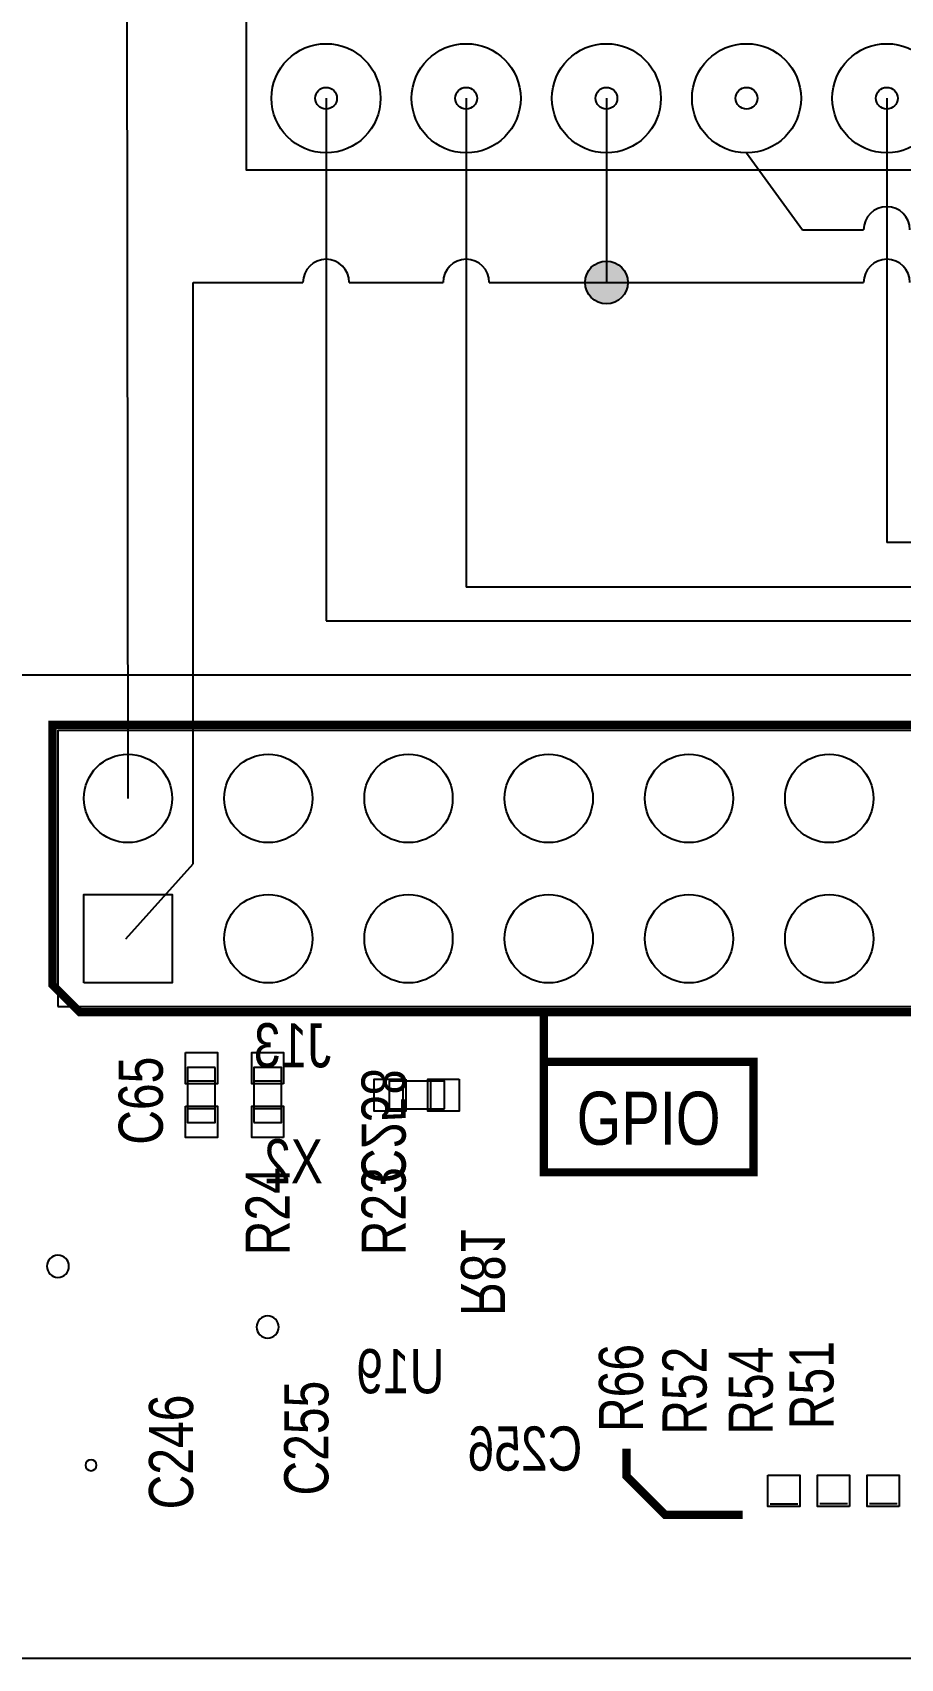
# Model space of a CAD drawing. Header units: inches. Extents: x -0.2 to 10.5, y 0 to 8.
# Drawn here: x 1.989 to 2.785, y 2.352 to 3.842 of the extents above; entities that cross this region are included whole.
import ezdxf
from ezdxf.enums import TextEntityAlignment as Align

# ---------------------------------------------------------------- set-up
doc = ezdxf.new("R2010")
doc.units = ezdxf.units.IN
doc.header["$LTSCALE"] = 0.75
doc.header["$MEASUREMENT"] = 0
for name, color, linetype in [('BOARD_OUTLINE', 254, 'Continuous'), ('PARTS_TOP', 111, 'Continuous'), ('PINS_TOP', 1, 'Continuous'), ('SILK_BOTTOM', 85, 'Continuous'), ('SILK_TOP', 85, 'Continuous')]:
    doc.layers.add(name, color=color, linetype=linetype)

msp = doc.modelspace()

# ---------------------------------------------------------------- hatches: boundary and pattern name
h = msp.add_hatch(color=256)
h.dxf.hatch_style = 1
h.paths.add_polyline_path([(2.5352, 3.6131, 1), (2.496, 3.6131, 1)])

# ---------------------------------------------------------------- linework, layer by layer
for p, q in [((2.0769, 3.1402), (2.075, 4.8788)), ((2.2585, 3.7819), (2.2585, 3.3029)), ((2.387, 3.7819), (2.387, 3.3338)), ((2.5156, 3.7819), (2.5156, 3.6131)), ((2.7727, 3.7819), (2.7727, 3.3749)), ((2.6441, 3.7319), (2.6953, 3.6613)), ((2.6953, 3.6613), (2.7515, 3.6613)), ((2.1367, 3.6131), (2.2373, 3.6131)), ((2.1367, 3.0801), (2.1367, 3.6131)), ((2.2797, 3.6131), (2.3659, 3.6131)), ((2.4082, 3.6131), (2.7515, 3.6131)), ((3.1757, 3.3749), (2.7727, 3.3749)), ((3.1546, 3.3338), (2.387, 3.3338)), ((2.2585, 3.3029), (3.1546, 3.3029)), ((2.075, 3.0116), (2.1367, 3.0801)), ((5.9566, 2.3519), (1.6531, 2.3519))]:
    msp.add_line(p, q)
msp.add_lwpolyline([(2.9953, 3.7159), (2.1854, 3.7159), (2.1854, 4.3633), (2.9953, 4.3633)], close=True)
for centre, radius in [((2.2585, 3.7819), 0.05), ((2.387, 3.7819), 0.05), ((2.5156, 3.7819), 0.05), ((2.6441, 3.7819), 0.05), ((2.7727, 3.7819), 0.05), ((2.2585, 3.7819), 0.01), ((2.387, 3.7819), 0.01), ((2.5156, 3.7819), 0.01), ((2.6441, 3.7819), 0.01), ((2.7727, 3.7819), 0.01), ((2.5156, 3.6131), 0.0196)]:
    msp.add_circle(centre, radius)
for centre in [(2.7727, 3.6613), (2.2585, 3.6131), (2.387, 3.6131), (2.7727, 3.6131)]:
    msp.add_arc(centre, 0.0212, 0, 180)
at = {"layer": 'BOARD_OUTLINE'}
msp.add_lwpolyline([(3.1546, 3.2532), (1.805, 3.2532, 0.414214), (1.6531, 3.1013), (1.6531, 2.3519)], format="xyb", dxfattribs=at)
at = {"layer": 'PARTS_TOP'}
for points in [[(2.0126, 2.9494), (4.5846, 2.9494), (4.5846, 3.2025), (2.0126, 3.2025), (2.0126, 2.9494)], [(2.1569, 2.8937), (2.1315, 2.8937), (2.1315, 2.8431), (2.1569, 2.8431), (2.1569, 2.8937)], [(2.1923, 2.8431), (2.2176, 2.8431), (2.2176, 2.8937), (2.1923, 2.8937), (2.1923, 2.8431)], [(2.1569, 2.881), (2.1315, 2.881)], [(2.2176, 2.881), (2.1923, 2.881)], [(2.367, 2.8557), (2.367, 2.881), (2.3163, 2.881), (2.3163, 2.8557), (2.367, 2.8557)], [(2.329, 2.881), (2.329, 2.8557)], [(2.3543, 2.881), (2.3543, 2.8557)], [(2.1569, 2.8557), (2.1315, 2.8557)], [(2.2176, 2.8557), (2.1923, 2.8557)], [(2.6657, 2.4937), (2.691, 2.4937)], [(2.7366, 2.4937), (2.7113, 2.4937)], [(2.7821, 2.4937), (2.7568, 2.4937)]]:
    msp.add_lwpolyline(points, dxfattribs=at)
at = {"layer": 'PINS_TOP'}
for points in [[(2.0364, 2.9711), (2.0364, 3.0522), (2.1174, 3.0522), (2.1174, 2.9711)], [(2.1295, 2.9074), (2.1589, 2.9074), (2.1589, 2.8785), (2.1295, 2.8785)], [(2.2196, 2.8785), (2.1903, 2.8785), (2.1903, 2.9074), (2.2196, 2.9074)], [(2.3315, 2.883), (2.3315, 2.8537), (2.3027, 2.8537), (2.3027, 2.883)], [(2.3806, 2.883), (2.3806, 2.8537), (2.3518, 2.8537), (2.3518, 2.883)], [(2.1295, 2.8582), (2.1589, 2.8582), (2.1589, 2.8294), (2.1295, 2.8294)], [(2.2196, 2.8294), (2.1903, 2.8294), (2.1903, 2.8582), (2.2196, 2.8582)], [(2.6637, 2.52), (2.693, 2.52), (2.693, 2.4912), (2.6637, 2.4912)], [(2.7386, 2.4912), (2.7092, 2.4912), (2.7092, 2.52), (2.7386, 2.52)], [(2.7842, 2.4912), (2.7548, 2.4912), (2.7548, 2.52), (2.7842, 2.52)]]:
    msp.add_lwpolyline(points, close=True, dxfattribs=at)
for centre in [(2.0769, 3.1402), (2.2055, 3.1402), (2.3341, 3.1402), (2.4627, 3.1402), (2.5913, 3.1402), (2.7199, 3.1402), (2.2055, 3.0116), (2.3341, 3.0116), (2.4627, 3.0116), (2.5913, 3.0116), (2.7199, 3.0116)]:
    msp.add_circle(centre, 0.0405, dxfattribs=at)
at = {"layer": 'SILK_BOTTOM'}
for points in [[(2.0227, 2.7114, 1), (2.0024, 2.7114, 1)], [(2.2151, 2.6557, 1), (2.1948, 2.6557, 1)], [(2.048, 2.5291, 1), (2.0379, 2.5291, 1)]]:
    msp.add_lwpolyline(points, format="xyb", close=True, dxfattribs=at)
at = {"layer": 'SILK_TOP'}
for points in [[(2.0075, 3.2076, 0.00759, 0.00759, 0), (2.0075, 2.9696, 0.00759, 0.00759, 0), (2.0328, 2.9443, 0.00759, 0.00759, 0), (4.5896, 2.9443, 0.00759, 0.00759, 0), (4.5896, 3.2076, 0.00759, 0.00759, 0), (2.0075, 3.2076, 0.00759, 0.00759, 0)], [(2.4581, 2.8987, 0.00759, 0.00759, 0), (2.6505, 2.8987, 0.00759, 0.00759, 0), (2.6505, 2.7975, 0.00759, 0.00759, 0), (2.4581, 2.7975, 0.00759, 0.00759, 0), (2.4581, 2.9443, 0.00759, 0.00759, 0)], [(2.534, 2.5443, 0.00759, 0.00759, 0), (2.534, 2.519, 0.00759, 0.00759, 0), (2.5695, 2.4836, 0.00759, 0.00759, 0), (2.6404, 2.4836, 0.00759, 0.00759, 0)]]:
    msp.add_lwpolyline(points, format="xyseb", dxfattribs=at)

# ---------------------------------------------------------------- texts
at = {"layer": 'SILK_BOTTOM', "text_generation_flag": 2, "width": 0.8125}
for s, p in [('J13', (2.2632, 2.8937)), ('X2', (2.2556, 2.7874)), ('U19', (2.367, 2.595)), ('C256', (2.4935, 2.5241))]:
    msp.add_text(s, height=0.0405, dxfattribs=at).set_placement(p)
for s, p in [('C258', (2.291, 2.7874)), ('R81', (2.3822, 2.6658))]:
    msp.add_text(s, height=0.0405, rotation=270, dxfattribs=at).set_placement(p)
at = {"layer": 'SILK_TOP', "width": 0.8125}
for s, p in [('C65', (2.1088, 2.8228)), ('R24', (2.2252, 2.7215)), ('R23', (2.3315, 2.7215)), ('R66', (2.5492, 2.5595)), ('R51', (2.7239, 2.5621)), ('R52', (2.6075, 2.557)), ('R54', (2.6682, 2.557)), ('C255', (2.2606, 2.5013)), ('C246', (2.1366, 2.4886))]:
    msp.add_text(s, height=0.0405, rotation=90, dxfattribs=at).set_placement(p)
msp.add_text('GPIO', height=0.0486, dxfattribs=at).set_placement((2.5543, 2.8228), align=Align.CENTER)

doc.saveas('drawing.dxf')
